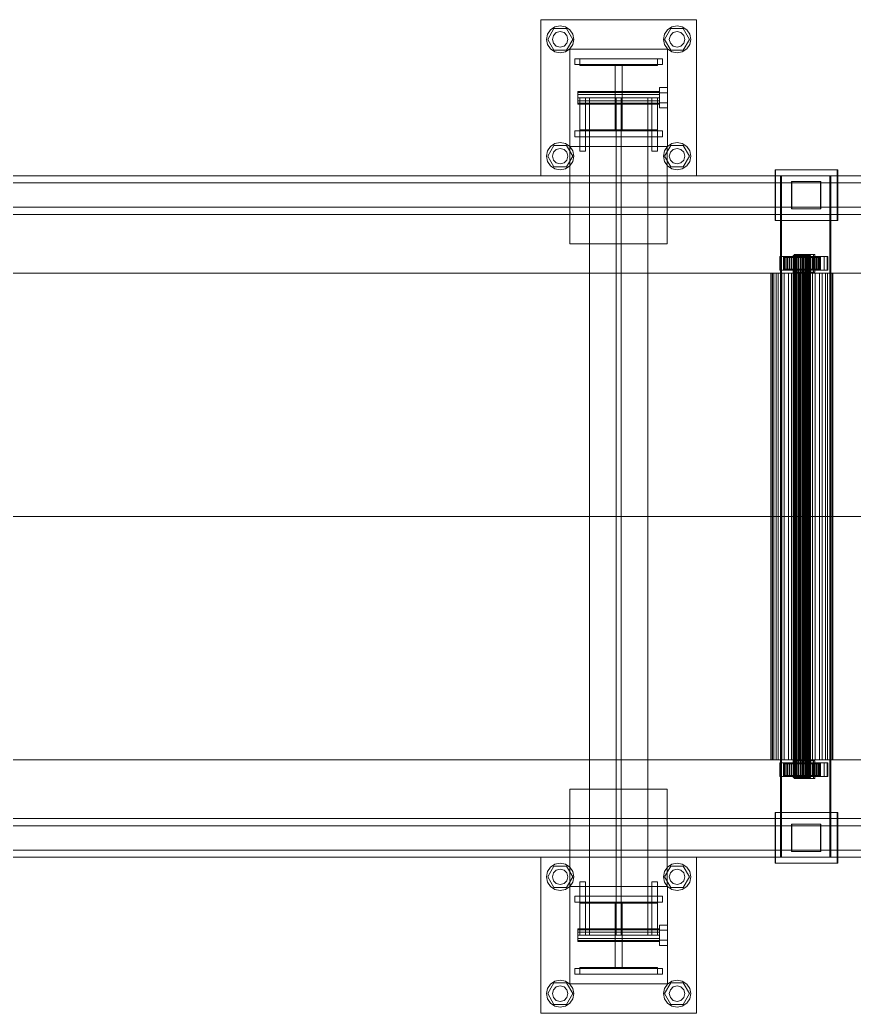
# Model space of a CAD drawing. Header units: millimetres. Extents: x -1970 to 34302, y -65268 to 6837.
# Drawn here: x 29108 to 29965, y -18510 to -17490 of the extents above; entities that cross this region are included whole.
import ezdxf

# ---------------------------------------------------------------- set-up
doc = ezdxf.new("R2010")
doc.units = ezdxf.units.MM
doc.layers.add('superior_C07', color=7, linetype='Continuous', lineweight=0)

msp = doc.modelspace()

# ---------------------------------------------------------------- linework, layer by layer
at = {"layer": 'superior_C07'}
for p, q in [((29643.079, -17650), (29643.079, -17490)), ((29643.079, -17490), (29803.079, -17490)), ((29803.079, -17490), (29803.079, -17650)), ((29650.145, -17504.642), (29653.18, -17500.101)), ((29650.279, -17510), (29656.679, -17498.915)), ((29653.18, -17500.101), (29657.722, -17497.066)), ((29656.151, -17506), (29659.079, -17503.072)), ((29656.679, -17498.915), (29669.479, -17498.915)), ((29657.722, -17497.066), (29663.079, -17496)), ((29659.079, -17503.072), (29663.079, -17502)), ((29663.079, -17496), (29668.437, -17497.066)), ((29663.079, -17502), (29667.079, -17503.072)), ((29667.079, -17503.072), (29670.007, -17506)), ((29668.437, -17497.066), (29672.979, -17500.101)), ((29669.479, -17498.915), (29675.879, -17510)), ((29672.979, -17500.101), (29676.014, -17504.642)), ((29770.145, -17504.642), (29773.18, -17500.101)), ((29770.279, -17510), (29776.679, -17498.915)), ((29773.18, -17500.101), (29777.722, -17497.066)), ((29776.151, -17506), (29779.079, -17503.072)), ((29776.679, -17498.915), (29789.479, -17498.915)), ((29777.722, -17497.066), (29783.079, -17496)), ((29779.079, -17503.072), (29783.079, -17502)), ((29783.079, -17496), (29788.437, -17497.066)), ((29783.079, -17502), (29787.079, -17503.072)), ((29787.079, -17503.072), (29790.007, -17506)), ((29788.437, -17497.066), (29792.979, -17500.101)), ((29789.479, -17498.915), (29795.879, -17510)), ((29792.979, -17500.101), (29796.014, -17504.642)), ((29649.079, -17510), (29650.145, -17504.642)), ((29650.145, -17515.358), (29649.079, -17510)), ((29656.679, -17521.085), (29650.279, -17510)), ((29655.079, -17510), (29656.151, -17506)), ((29656.151, -17514), (29655.079, -17510)), ((29675.879, -17510), (29669.479, -17521.085)), ((29670.007, -17506), (29671.079, -17510)), ((29671.079, -17510), (29670.007, -17514)), ((29676.014, -17504.642), (29677.079, -17510)), ((29677.079, -17510), (29676.014, -17515.358)), ((29769.079, -17510), (29770.145, -17504.642)), ((29770.145, -17515.358), (29769.079, -17510)), ((29776.679, -17521.085), (29770.279, -17510)), ((29775.079, -17510), (29776.151, -17506)), ((29776.151, -17514), (29775.079, -17510)), ((29795.879, -17510), (29789.479, -17521.085)), ((29790.007, -17506), (29791.079, -17510)), ((29791.079, -17510), (29790.007, -17514)), ((29796.014, -17504.642), (29797.079, -17510)), ((29797.079, -17510), (29796.014, -17515.358)), ((29653.18, -17519.899), (29650.145, -17515.358)), ((29657.722, -17522.934), (29653.18, -17519.899)), ((29659.079, -17516.928), (29656.151, -17514)), ((29669.479, -17521.085), (29656.679, -17521.085)), ((29663.079, -17524), (29657.722, -17522.934)), ((29663.079, -17518), (29659.079, -17516.928)), ((29667.079, -17516.928), (29663.079, -17518)), ((29668.437, -17522.934), (29663.079, -17524)), ((29670.007, -17514), (29667.079, -17516.928)), ((29672.979, -17519.899), (29668.437, -17522.934)), ((29676.014, -17515.358), (29672.979, -17519.899)), ((29673.079, -17620), (29673.079, -17520)), ((29673.079, -17520), (29773.079, -17520)), ((29773.18, -17519.899), (29770.145, -17515.358)), ((29773.079, -17520), (29773.079, -17620)), ((29777.722, -17522.934), (29773.18, -17519.899)), ((29779.079, -17516.928), (29776.151, -17514)), ((29789.479, -17521.085), (29776.679, -17521.085)), ((29783.079, -17524), (29777.722, -17522.934)), ((29783.079, -17518), (29779.079, -17516.928)), ((29787.079, -17516.928), (29783.079, -17518)), ((29788.437, -17522.934), (29783.079, -17524)), ((29790.007, -17514), (29787.079, -17516.928)), ((29792.979, -17519.899), (29788.437, -17522.934)), ((29796.014, -17515.358), (29792.979, -17519.899)), ((29678.079, -17530), (29768.079, -17530)), ((29678.079, -17536), (29678.079, -17530)), ((29683.079, -17537), (29683.079, -17530)), ((29683.079, -17530), (29763.079, -17530)), ((29763.079, -17530), (29763.079, -17537)), ((29768.079, -17536), (29768.079, -17530)), ((29678.079, -17536), (29768.079, -17536)), ((29763.079, -17537), (29683.079, -17537)), ((29719.579, -17603), (29719.579, -17537)), ((29719.579, -17537), (29726.579, -17537)), ((29726.579, -17537), (29726.579, -17603)), ((29681.079, -17564.457), (29681.079, -17563.6)), ((29765.079, -17563.6), (29681.079, -17563.6)), ((29765.079, -17564.8), (29765.079, -17559.6)), ((29773.079, -17559.6), (29765.079, -17559.6)), ((29765.079, -17563.6), (29765.079, -17564.457)), ((29773.079, -17559.6), (29773.079, -17564.8)), ((29681.079, -17564.457), (29681.079, -17566.8)), ((29681.079, -17564.457), (29765.079, -17564.457)), ((29681.079, -17566.8), (29681.079, -17570)), ((29681.079, -17566.8), (29765.079, -17566.8)), ((29681.079, -17570), (29681.079, -17573.2)), ((29681.079, -17570), (29765.079, -17570)), ((29681.079, -17573.2), (29681.079, -17575.543)), ((29681.079, -17573.2), (29765.079, -17573.2)), ((29683.079, -17570), (29683.079, -17625)), ((29683.079, -17570), (29689.079, -17570)), ((29689.079, -17570), (29689.079, -17625)), ((29753.079, -17570), (29693.079, -17570)), ((29693.079, -17570), (29693.079, -18430)), ((29725.579, -17570), (29720.579, -17570)), ((29720.579, -17570), (29720.579, -18430)), ((29725.579, -18430), (29725.579, -17570)), ((29753.079, -18430), (29753.079, -17570)), ((29757.079, -17570), (29757.079, -17625)), ((29757.079, -17570), (29763.079, -17570)), ((29763.079, -17570), (29763.079, -17625)), ((29765.079, -17564.457), (29765.079, -17566.8)), ((29765.079, -17564.8), (29765.079, -17575.2)), ((29765.079, -17564.8), (29773.079, -17564.8)), ((29765.079, -17566.8), (29765.079, -17570)), ((29765.079, -17570), (29765.079, -17573.2)), ((29765.079, -17573.2), (29765.079, -17575.543)), ((29773.079, -17564.8), (29773.079, -17575.2)), ((29681.079, -17575.543), (29681.079, -17576.4)), ((29681.079, -17575.543), (29765.079, -17575.543)), ((29681.079, -17576.4), (29765.079, -17576.4)), ((29765.079, -17575.2), (29765.079, -17580.4)), ((29765.079, -17575.2), (29773.079, -17575.2)), ((29765.079, -17575.543), (29765.079, -17576.4)), ((29765.079, -17580.4), (29773.079, -17580.4)), ((29773.079, -17575.2), (29773.079, -17580.4)), ((29678.079, -17604), (29768.079, -17604)), ((29678.079, -17610), (29678.079, -17604)), ((29683.079, -17610), (29683.079, -17603)), ((29683.079, -17603), (29763.079, -17603)), ((29726.579, -17603), (29719.579, -17603)), ((29763.079, -17603), (29763.079, -17610)), ((29768.079, -17610), (29768.079, -17604)), ((29678.079, -17610), (29768.079, -17610)), ((29763.079, -17610), (29683.079, -17610)), ((29649.079, -17630), (29650.145, -17624.642)), ((29650.145, -17624.642), (29653.18, -17620.101)), ((29650.279, -17630), (29656.679, -17618.915)), ((29653.18, -17620.101), (29657.722, -17617.066)), ((29656.151, -17626), (29659.079, -17623.072)), ((29656.679, -17618.915), (29669.479, -17618.915)), ((29657.722, -17617.066), (29663.079, -17616)), ((29659.079, -17623.072), (29663.079, -17622)), ((29663.079, -17616), (29668.437, -17617.066)), ((29663.079, -17622), (29667.079, -17623.072)), ((29667.079, -17623.072), (29670.007, -17626)), ((29668.437, -17617.066), (29672.979, -17620.101)), ((29669.479, -17618.915), (29675.879, -17630)), ((29672.979, -17620.101), (29676.014, -17624.642)), ((29672.999, -17720), (29672.999, -17620)), ((29672.999, -17620), (29772.999, -17620)), ((29773.079, -17620), (29673.079, -17620)), ((29676.014, -17624.642), (29677.079, -17630)), ((29683.079, -17625), (29689.079, -17625)), ((29757.079, -17625), (29763.079, -17625)), ((29769.079, -17630), (29770.145, -17624.642)), ((29770.145, -17624.642), (29773.18, -17620.101)), ((29770.279, -17630), (29776.679, -17618.915)), ((29772.999, -17620), (29772.999, -17720)), ((29773.18, -17620.101), (29777.722, -17617.066)), ((29776.151, -17626), (29779.079, -17623.072)), ((29776.679, -17618.915), (29789.479, -17618.915)), ((29777.722, -17617.066), (29783.079, -17616)), ((29779.079, -17623.072), (29783.079, -17622)), ((29783.079, -17616), (29788.437, -17617.066)), ((29783.079, -17622), (29787.079, -17623.072)), ((29787.079, -17623.072), (29790.007, -17626)), ((29788.437, -17617.066), (29792.979, -17620.101)), ((29789.479, -17618.915), (29795.879, -17630)), ((29792.979, -17620.101), (29796.014, -17624.642)), ((29796.014, -17624.642), (29797.079, -17630)), ((29650.145, -17635.358), (29649.079, -17630)), ((29653.18, -17639.899), (29650.145, -17635.358)), ((29656.679, -17641.085), (29650.279, -17630)), ((29655.079, -17630), (29656.151, -17626)), ((29656.151, -17634), (29655.079, -17630)), ((29659.079, -17636.928), (29656.151, -17634)), ((29670.007, -17634), (29667.079, -17636.928)), ((29675.879, -17630), (29669.479, -17641.085)), ((29670.007, -17626), (29671.079, -17630)), ((29671.079, -17630), (29670.007, -17634)), ((29676.014, -17635.358), (29672.979, -17639.899)), ((29677.079, -17630), (29676.014, -17635.358)), ((29770.145, -17635.358), (29769.079, -17630)), ((29773.18, -17639.899), (29770.145, -17635.358)), ((29776.679, -17641.085), (29770.279, -17630)), ((29775.079, -17630), (29776.151, -17626)), ((29776.151, -17634), (29775.079, -17630)), ((29779.079, -17636.928), (29776.151, -17634)), ((29790.007, -17634), (29787.079, -17636.928)), ((29795.879, -17630), (29789.479, -17641.085)), ((29790.007, -17626), (29791.079, -17630)), ((29791.079, -17630), (29790.007, -17634)), ((29796.014, -17635.358), (29792.979, -17639.899)), ((29797.079, -17630), (29796.014, -17635.358)), ((29657.722, -17642.934), (29653.18, -17639.899)), ((29669.479, -17641.085), (29656.679, -17641.085)), ((29663.079, -17644), (29657.722, -17642.934)), ((29663.079, -17638), (29659.079, -17636.928)), ((29667.079, -17636.928), (29663.079, -17638)), ((29668.437, -17642.934), (29663.079, -17644)), ((29672.979, -17639.899), (29668.437, -17642.934)), ((29777.722, -17642.934), (29773.18, -17639.899)), ((29789.479, -17641.085), (29776.679, -17641.085)), ((29783.079, -17644), (29777.722, -17642.934)), ((29783.079, -17638), (29779.079, -17636.928)), ((29787.079, -17636.928), (29783.079, -17638)), ((29788.437, -17642.934), (29783.079, -17644)), ((29792.979, -17639.899), (29788.437, -17642.934)), ((29947.398, -17644), (29883.606, -17644)), ((29883.606, -17644), (29883.606, -17696)), ((29884.249, -17644), (29883.606, -17644)), ((29884.249, -17696), (29884.249, -17644)), ((29884.249, -17644), (29948.042, -17644)), ((29947.398, -17696), (29947.398, -17644)), ((29947.398, -17644), (29948.042, -17644)), ((29948.042, -17644), (29948.042, -17696)), ((30005.612, -17650), (28809.503, -17650)), ((28812.721, -17650), (30008.831, -17650)), ((30018.084, -17650), (28821.974, -17650)), ((28825.997, -17650), (30022.107, -17650)), ((29803.079, -17650), (29643.079, -17650)), ((29939.854, -17650), (29889.219, -17650)), ((29889.219, -17650), (29889.219, -18350)), ((29890.184, -17650), (29889.219, -17650)), ((29890.184, -18350), (29890.184, -17650)), ((29890.184, -17650), (29940.819, -17650)), ((29930.292, -17656), (29900.39, -17656)), ((29900.39, -17656), (29900.39, -17684)), ((29900.711, -17656), (29900.39, -17656)), ((29900.711, -17684), (29900.711, -17656)), ((29900.711, -17656), (29930.614, -17656)), ((29930.292, -17684), (29930.292, -17656)), ((29930.292, -17656), (29930.614, -17656)), ((29930.614, -17656), (29930.614, -17684)), ((29939.854, -18350), (29939.854, -17650)), ((29939.854, -17650), (29940.819, -17650)), ((29940.819, -17650), (29940.819, -18350)), ((28810.332, -17657.5), (30019.315, -17657.5)), ((30020.875, -17657.5), (28811.892, -17657.5)), ((28810.332, -17682.5), (30019.315, -17682.5)), ((28811.892, -17682.5), (30020.875, -17682.5)), ((29900.39, -17684), (29930.292, -17684)), ((29900.39, -17684), (29900.711, -17684)), ((29930.614, -17684), (29900.711, -17684)), ((29930.614, -17684), (29930.292, -17684)), ((28809.503, -17690), (30005.612, -17690)), ((28812.721, -17690), (30008.831, -17690)), ((28821.974, -17690), (30018.084, -17690)), ((28825.997, -17690), (30022.107, -17690)), ((29883.606, -17696), (29947.398, -17696)), ((29883.606, -17696), (29884.249, -17696)), ((29948.042, -17696), (29884.249, -17696)), ((29948.042, -17696), (29947.398, -17696)), ((29772.999, -17720), (29672.999, -17720)), ((29898.423, -17733), (29888.455, -17733)), ((29888.455, -17733), (29888.455, -17747)), ((29892.317, -17733), (29888.455, -17733)), ((29937.01, -17733), (29889.166, -17733)), ((29889.166, -17733), (29889.166, -17747)), ((29889.97, -17733), (29889.166, -17733)), ((29889.97, -17747), (29889.97, -17733)), ((29889.97, -17733), (29937.815, -17733)), ((29892.549, -17734), (29892.299, -17734)), ((29892.299, -17734), (29902.267, -17734)), ((29892.299, -17746), (29892.299, -17734)), ((29892.299, -17734), (29893.34, -17734)), ((29892.317, -17747), (29892.317, -17733)), ((29892.317, -17733), (29902.285, -17733)), ((29894.072, -17734), (29892.549, -17734)), ((29892.549, -17734), (29902.385, -17734)), ((29892.549, -17746), (29892.549, -17734)), ((29893.34, -17734), (29902.76, -17734)), ((29893.34, -17746), (29893.34, -17734)), ((29893.34, -17734), (29895.601, -17734)), ((29896.765, -17734), (29894.072, -17734)), ((29894.072, -17734), (29903.106, -17734)), ((29894.072, -17746), (29894.072, -17734)), ((29895.601, -17734), (29903.831, -17734)), ((29895.601, -17746), (29895.601, -17734)), ((29895.601, -17734), (29898.927, -17734)), ((29900.444, -17734), (29896.765, -17734)), ((29896.765, -17734), (29904.382, -17734)), ((29896.765, -17746), (29896.765, -17734)), ((29898.423, -17747), (29898.423, -17733)), ((29898.423, -17733), (29902.285, -17733)), ((29898.927, -17734), (29905.406, -17734)), ((29898.927, -17746), (29898.927, -17734)), ((29898.927, -17734), (29903.092, -17734)), ((29904.859, -17734), (29900.444, -17734)), ((29900.444, -17734), (29906.125, -17734)), ((29900.444, -17746), (29900.444, -17734)), ((29902.385, -17732), (29902.267, -17732)), ((29902.267, -17732), (29902.76, -17732)), ((29902.267, -18268), (29902.267, -17732)), ((29902.267, -17734), (29902.385, -17734)), ((29902.267, -17734), (29902.267, -17746)), ((29902.76, -17734), (29902.267, -17734)), ((29902.285, -17733), (29902.285, -17747)), ((29903.106, -17732), (29902.385, -17732)), ((29902.385, -18268), (29902.385, -17732)), ((29902.385, -17734), (29903.106, -17734)), ((29902.385, -17734), (29902.385, -17746)), ((29902.76, -17732), (29903.831, -17732)), ((29902.76, -18268), (29902.76, -17732)), ((29902.76, -17734), (29902.76, -17746)), ((29903.831, -17734), (29902.76, -17734)), ((29903.092, -17734), (29907.379, -17734)), ((29903.092, -17746), (29903.092, -17734)), ((29903.092, -17734), (29907.812, -17734)), ((29904.382, -17732), (29903.106, -17732)), ((29903.106, -18268), (29903.106, -17732)), ((29903.106, -17734), (29904.382, -17734)), ((29903.106, -17734), (29903.106, -17746)), ((29923.056, -17731), (29903.12, -17731)), ((29903.12, -17731), (29903.12, -17749)), ((29904.649, -17731), (29903.12, -17731)), ((29903.831, -17732), (29905.406, -17732)), ((29903.831, -18268), (29903.831, -17732)), ((29903.831, -17734), (29903.831, -17746)), ((29905.406, -17734), (29903.831, -17734)), ((29906.125, -17732), (29904.382, -17732)), ((29904.382, -18268), (29904.382, -17732)), ((29904.382, -17734), (29906.125, -17734)), ((29904.382, -17734), (29904.382, -17746)), ((29904.649, -17749), (29904.649, -17731)), ((29904.649, -17731), (29924.584, -17731)), ((29909.709, -17734), (29904.859, -17734)), ((29904.859, -17734), (29908.216, -17734)), ((29904.859, -17746), (29904.859, -17734)), ((29905.406, -17732), (29907.379, -17732)), ((29905.406, -18268), (29905.406, -17732)), ((29905.406, -17734), (29905.406, -17746)), ((29907.379, -17734), (29905.406, -17734)), ((29908.216, -17732), (29906.125, -17732)), ((29906.125, -18268), (29906.125, -17732)), ((29906.125, -17734), (29908.216, -17734)), ((29906.125, -17734), (29906.125, -17746)), ((29907.379, -17732), (29909.615, -17732)), ((29907.379, -18268), (29907.379, -17732)), ((29907.379, -17734), (29907.379, -17746)), ((29909.615, -17734), (29907.379, -17734)), ((29907.812, -17734), (29909.615, -17734)), ((29907.812, -17746), (29907.812, -17734)), ((29907.812, -17734), (29912.766, -17734)), ((29910.513, -17732), (29908.216, -17732)), ((29908.216, -18268), (29908.216, -17732)), ((29908.216, -17734), (29910.513, -17734)), ((29908.216, -17734), (29908.216, -17746)), ((29909.615, -17732), (29911.962, -17732)), ((29909.615, -18268), (29909.615, -17732)), ((29909.615, -17734), (29909.615, -17746)), ((29911.962, -17734), (29909.615, -17734)), ((29914.662, -17734), (29909.709, -17734)), ((29909.709, -17734), (29910.513, -17734)), ((29909.709, -17746), (29909.709, -17734)), ((29912.86, -17732), (29910.513, -17732)), ((29910.513, -18268), (29910.513, -17732)), ((29910.513, -17734), (29912.86, -17734)), ((29910.513, -17734), (29910.513, -17746)), ((29911.962, -17732), (29914.259, -17732)), ((29911.962, -18268), (29911.962, -17732)), ((29912.766, -17734), (29911.962, -17734)), ((29911.962, -17734), (29911.962, -17746)), ((29914.259, -17734), (29911.962, -17734)), ((29912.766, -17746), (29912.766, -17734)), ((29912.766, -17734), (29917.616, -17734)), ((29915.096, -17732), (29912.86, -17732)), ((29912.86, -18268), (29912.86, -17732)), ((29914.662, -17734), (29912.86, -17734)), ((29912.86, -17734), (29915.096, -17734)), ((29912.86, -17734), (29912.86, -17746)), ((29914.259, -17732), (29916.35, -17732)), ((29914.259, -18268), (29914.259, -17732)), ((29917.616, -17734), (29914.259, -17734)), ((29914.259, -17734), (29914.259, -17746)), ((29916.35, -17734), (29914.259, -17734)), ((29919.383, -17734), (29914.662, -17734)), ((29914.662, -17746), (29914.662, -17734)), ((29917.069, -17732), (29915.096, -17732)), ((29915.096, -18268), (29915.096, -17732)), ((29919.383, -17734), (29915.096, -17734)), ((29915.096, -17734), (29917.069, -17734)), ((29915.096, -17734), (29915.096, -17746)), ((29916.35, -17732), (29918.093, -17732)), ((29916.35, -18268), (29916.35, -17732)), ((29922.031, -17734), (29916.35, -17734)), ((29916.35, -17734), (29916.35, -17746)), ((29918.093, -17734), (29916.35, -17734)), ((29918.644, -17732), (29917.069, -17732)), ((29917.069, -18268), (29917.069, -17732)), ((29923.548, -17734), (29917.069, -17734)), ((29917.069, -17734), (29918.644, -17734)), ((29917.069, -17734), (29917.069, -17746)), ((29917.616, -17746), (29917.616, -17734)), ((29917.616, -17734), (29922.031, -17734)), ((29918.093, -17732), (29919.368, -17732)), ((29918.093, -18268), (29918.093, -17732)), ((29925.71, -17734), (29918.093, -17734)), ((29918.093, -17734), (29918.093, -17746)), ((29919.368, -17734), (29918.093, -17734)), ((29919.715, -17732), (29918.644, -17732)), ((29918.644, -18268), (29918.644, -17732)), ((29926.874, -17734), (29918.644, -17734)), ((29918.644, -17734), (29919.715, -17734)), ((29918.644, -17734), (29918.644, -17746)), ((29919.368, -17732), (29920.09, -17732)), ((29919.368, -18268), (29919.368, -17732)), ((29928.403, -17734), (29919.368, -17734)), ((29919.368, -17734), (29919.368, -17746)), ((29920.09, -17734), (29919.368, -17734)), ((29923.548, -17734), (29919.383, -17734)), ((29919.383, -17746), (29919.383, -17734)), ((29920.208, -17732), (29919.715, -17732)), ((29919.715, -18268), (29919.715, -17732)), ((29929.135, -17734), (29919.715, -17734)), ((29919.715, -17734), (29920.208, -17734)), ((29919.715, -17734), (29919.715, -17746)), ((29920.09, -17732), (29920.208, -17732)), ((29920.09, -18268), (29920.09, -17732)), ((29929.926, -17734), (29920.09, -17734)), ((29920.09, -17734), (29920.09, -17746)), ((29920.208, -17734), (29920.09, -17734)), ((29920.208, -17732), (29920.208, -18268)), ((29920.208, -17734), (29930.176, -17734)), ((29920.208, -17746), (29920.208, -17734)), ((29930.319, -17733), (29920.351, -17733)), ((29920.351, -17733), (29920.351, -17747)), ((29924.213, -17733), (29920.351, -17733)), ((29922.031, -17746), (29922.031, -17734)), ((29922.031, -17734), (29925.71, -17734)), ((29923.056, -17749), (29923.056, -17731)), ((29923.056, -17731), (29924.584, -17731)), ((29926.874, -17734), (29923.548, -17734)), ((29923.548, -17746), (29923.548, -17734)), ((29924.213, -17747), (29924.213, -17733)), ((29924.213, -17733), (29934.181, -17733)), ((29924.584, -17731), (29924.584, -17749)), ((29925.71, -17746), (29925.71, -17734)), ((29925.71, -17734), (29928.403, -17734)), ((29929.135, -17734), (29926.874, -17734)), ((29926.874, -17746), (29926.874, -17734)), ((29928.403, -17746), (29928.403, -17734)), ((29928.403, -17734), (29929.926, -17734)), ((29930.176, -17734), (29929.135, -17734)), ((29929.135, -17746), (29929.135, -17734)), ((29929.926, -17746), (29929.926, -17734)), ((29929.926, -17734), (29930.176, -17734)), ((29930.176, -17734), (29930.176, -17746)), ((29930.319, -17747), (29930.319, -17733)), ((29930.319, -17733), (29934.181, -17733)), ((29934.181, -17733), (29934.181, -17747)), ((29937.01, -17747), (29937.01, -17733)), ((29937.01, -17733), (29937.815, -17733)), ((29937.815, -17733), (29937.815, -17747)), ((29888.455, -17747), (29898.423, -17747)), ((29888.455, -17747), (29892.317, -17747)), ((29889.166, -17747), (29937.01, -17747)), ((29889.166, -17747), (29889.97, -17747)), ((29937.815, -17747), (29889.97, -17747)), ((29902.267, -17746), (29892.299, -17746)), ((29892.299, -17746), (29892.549, -17746)), ((29893.34, -17746), (29892.299, -17746)), ((29902.285, -17747), (29892.317, -17747)), ((29902.385, -17746), (29892.549, -17746)), ((29892.549, -17746), (29894.072, -17746)), ((29902.76, -17746), (29893.34, -17746)), ((29895.601, -17746), (29893.34, -17746)), ((29903.106, -17746), (29894.072, -17746)), ((29894.072, -17746), (29896.765, -17746)), ((29903.831, -17746), (29895.601, -17746)), ((29898.927, -17746), (29895.601, -17746)), ((29904.382, -17746), (29896.765, -17746)), ((29896.765, -17746), (29900.444, -17746)), ((29902.285, -17747), (29898.423, -17747)), ((29905.406, -17746), (29898.927, -17746)), ((29903.092, -17746), (29898.927, -17746)), ((29906.125, -17746), (29900.444, -17746)), ((29900.444, -17746), (29904.859, -17746)), ((29902.385, -17746), (29902.267, -17746)), ((29902.267, -17746), (29902.76, -17746)), ((29903.106, -17746), (29902.385, -17746)), ((29902.76, -17746), (29903.831, -17746)), ((29907.379, -17746), (29903.092, -17746)), ((29907.812, -17746), (29903.092, -17746)), ((29904.382, -17746), (29903.106, -17746)), ((29903.831, -17746), (29905.406, -17746)), ((29906.125, -17746), (29904.382, -17746)), ((29908.216, -17746), (29904.859, -17746)), ((29904.859, -17746), (29909.709, -17746)), ((29905.406, -17746), (29907.379, -17746)), ((29908.216, -17746), (29906.125, -17746)), ((29907.379, -17746), (29909.615, -17746)), ((29909.615, -17746), (29907.812, -17746)), ((29912.766, -17746), (29907.812, -17746)), ((29910.513, -17746), (29908.216, -17746)), ((29909.615, -17746), (29911.962, -17746)), ((29910.513, -17746), (29909.709, -17746)), ((29909.709, -17746), (29914.662, -17746)), ((29912.86, -17746), (29910.513, -17746)), ((29911.962, -17746), (29912.766, -17746)), ((29911.962, -17746), (29914.259, -17746)), ((29917.616, -17746), (29912.766, -17746)), ((29915.096, -17746), (29912.86, -17746)), ((29912.86, -17746), (29914.662, -17746)), ((29914.259, -17746), (29917.616, -17746)), ((29914.259, -17746), (29916.35, -17746)), ((29914.662, -17746), (29919.383, -17746)), ((29917.069, -17746), (29915.096, -17746)), ((29915.096, -17746), (29919.383, -17746)), ((29916.35, -17746), (29922.031, -17746)), ((29916.35, -17746), (29918.093, -17746)), ((29918.644, -17746), (29917.069, -17746)), ((29917.069, -17746), (29923.548, -17746)), ((29922.031, -17746), (29917.616, -17746)), ((29918.093, -17746), (29925.71, -17746)), ((29918.093, -17746), (29919.368, -17746)), ((29919.715, -17746), (29918.644, -17746)), ((29918.644, -17746), (29926.874, -17746)), ((29919.368, -17746), (29928.403, -17746)), ((29919.368, -17746), (29920.09, -17746)), ((29919.383, -17746), (29923.548, -17746)), ((29920.208, -17746), (29919.715, -17746)), ((29919.715, -17746), (29929.135, -17746)), ((29920.09, -17746), (29929.926, -17746)), ((29920.09, -17746), (29920.208, -17746)), ((29930.176, -17746), (29920.208, -17746)), ((29920.351, -17747), (29930.319, -17747)), ((29920.351, -17747), (29924.213, -17747)), ((29925.71, -17746), (29922.031, -17746)), ((29923.548, -17746), (29926.874, -17746)), ((29934.181, -17747), (29924.213, -17747)), ((29928.403, -17746), (29925.71, -17746)), ((29926.874, -17746), (29929.135, -17746)), ((29929.926, -17746), (29928.403, -17746)), ((29929.135, -17746), (29930.176, -17746)), ((29930.176, -17746), (29929.926, -17746)), ((29934.181, -17747), (29930.319, -17747)), ((29937.815, -17747), (29937.01, -17747)), ((27618.221, -17750), (31954.118, -17750)), ((31954.52, -17750), (27618.623, -17750)), ((28931.357, -17750), (29908.18, -17750)), ((29908.663, -17750), (28931.84, -17750)), ((29879.762, -17750), (29879.341, -17750)), ((29879.341, -17750), (29881.094, -17750)), ((29879.341, -18250), (29879.341, -17750)), ((29882.327, -17750), (29879.762, -17750)), ((29879.762, -18250), (29879.762, -17750)), ((29881.094, -17750), (29884.902, -17750)), ((29881.094, -18250), (29881.094, -17750)), ((29886.863, -17750), (29882.327, -17750)), ((29882.327, -18250), (29882.327, -17750)), ((29884.902, -17750), (29890.504, -17750)), ((29884.902, -18250), (29884.902, -17750)), ((29893.06, -17750), (29886.863, -17750)), ((29886.863, -18250), (29886.863, -17750)), ((29890.504, -17750), (29897.519, -17750)), ((29890.504, -18250), (29890.504, -17750)), ((29900.495, -17750), (29893.06, -17750)), ((29893.06, -18250), (29893.06, -17750)), ((29897.519, -17750), (29905.469, -17750)), ((29897.519, -18250), (29897.519, -17750)), ((29908.663, -17750), (29900.495, -17750)), ((29900.495, -18250), (29900.495, -17750)), ((29903.12, -17749), (29923.056, -17749)), ((29904.649, -17749), (29903.12, -17749)), ((29924.584, -17749), (29904.649, -17749)), ((29905.469, -17750), (29913.812, -17750)), ((29905.469, -18250), (29905.469, -17750)), ((29908.18, -17750), (29908.18, -18000)), ((29908.18, -17750), (29908.663, -17750)), ((29908.18, -17750), (30885.003, -17750)), ((29908.663, -18000), (29908.663, -17750)), ((30885.485, -17750), (29908.663, -17750)), ((29917.006, -17750), (29908.663, -17750)), ((29908.663, -18250), (29908.663, -17750)), ((29913.812, -17750), (29921.98, -17750)), ((29913.812, -18250), (29913.812, -17750)), ((29924.956, -17750), (29917.006, -17750)), ((29917.006, -18250), (29917.006, -17750)), ((29921.98, -17750), (29929.415, -17750)), ((29921.98, -18250), (29921.98, -17750)), ((29924.584, -17749), (29923.056, -17749)), ((29931.971, -17750), (29924.956, -17750)), ((29924.956, -18250), (29924.956, -17750)), ((29929.415, -17750), (29935.612, -17750)), ((29929.415, -18250), (29929.415, -17750)), ((29937.573, -17750), (29931.971, -17750)), ((29931.971, -18250), (29931.971, -17750)), ((29935.612, -17750), (29940.148, -17750)), ((29935.612, -18250), (29935.612, -17750)), ((29941.38, -17750), (29937.573, -17750)), ((29937.573, -18250), (29937.573, -17750)), ((29940.148, -17750), (29942.713, -17750)), ((29940.148, -18250), (29940.148, -17750)), ((29943.134, -17750), (29941.38, -17750)), ((29941.38, -18250), (29941.38, -17750)), ((29942.713, -17750), (29943.134, -17750)), ((29942.713, -18250), (29942.713, -17750)), ((29943.134, -17750), (29943.134, -18250)), ((28931.357, -18000), (29908.18, -18000)), ((29908.663, -18000), (28931.84, -18000)), ((29908.18, -18000), (29908.18, -18250)), ((29908.18, -18000), (30885.003, -18000)), ((29908.663, -18250), (29908.663, -18000)), ((30885.485, -18000), (29908.663, -18000)), ((31954.118, -18250), (27618.221, -18250)), ((27618.623, -18250), (31954.52, -18250)), ((28931.357, -18250), (29908.18, -18250)), ((28931.84, -18250), (29908.663, -18250)), ((29881.094, -18250), (29879.341, -18250)), ((29879.341, -18250), (29879.762, -18250)), ((29879.762, -18250), (29882.327, -18250)), ((29884.902, -18250), (29881.094, -18250)), ((29882.327, -18250), (29886.863, -18250)), ((29890.504, -18250), (29884.902, -18250)), ((29886.863, -18250), (29893.06, -18250)), ((29898.423, -18253), (29888.455, -18253)), ((29888.455, -18253), (29888.455, -18267)), ((29892.317, -18253), (29888.455, -18253)), ((29937.01, -18253), (29889.166, -18253)), ((29889.166, -18253), (29889.166, -18267)), ((29889.97, -18253), (29889.166, -18253)), ((29889.97, -18267), (29889.97, -18253)), ((29889.97, -18253), (29937.815, -18253)), ((29897.519, -18250), (29890.504, -18250)), ((29892.549, -18254), (29892.299, -18254)), ((29892.299, -18254), (29902.267, -18254)), ((29892.299, -18266), (29892.299, -18254)), ((29892.299, -18254), (29893.34, -18254)), ((29892.317, -18267), (29892.317, -18253)), ((29892.317, -18253), (29902.285, -18253)), ((29894.072, -18254), (29892.549, -18254)), ((29892.549, -18254), (29902.385, -18254)), ((29892.549, -18266), (29892.549, -18254)), ((29893.06, -18250), (29900.495, -18250)), ((29893.34, -18254), (29902.76, -18254)), ((29893.34, -18266), (29893.34, -18254)), ((29893.34, -18254), (29895.601, -18254)), ((29896.765, -18254), (29894.072, -18254)), ((29894.072, -18254), (29903.106, -18254)), ((29894.072, -18266), (29894.072, -18254)), ((29895.601, -18254), (29903.831, -18254)), ((29895.601, -18266), (29895.601, -18254)), ((29895.601, -18254), (29898.927, -18254)), ((29900.444, -18254), (29896.765, -18254)), ((29896.765, -18254), (29904.382, -18254)), ((29896.765, -18266), (29896.765, -18254)), ((29905.469, -18250), (29897.519, -18250)), ((29898.423, -18267), (29898.423, -18253)), ((29898.423, -18253), (29902.285, -18253)), ((29898.927, -18254), (29905.406, -18254)), ((29898.927, -18266), (29898.927, -18254)), ((29898.927, -18254), (29903.092, -18254)), ((29904.859, -18254), (29900.444, -18254)), ((29900.444, -18254), (29906.125, -18254)), ((29900.444, -18266), (29900.444, -18254)), ((29900.495, -18250), (29908.663, -18250)), ((29902.267, -18254), (29902.385, -18254)), ((29902.267, -18254), (29902.267, -18266)), ((29902.76, -18254), (29902.267, -18254)), ((29902.285, -18253), (29902.285, -18267)), ((29902.385, -18254), (29903.106, -18254)), ((29902.385, -18254), (29902.385, -18266)), ((29902.76, -18254), (29902.76, -18266)), ((29903.831, -18254), (29902.76, -18254)), ((29903.092, -18254), (29907.379, -18254)), ((29903.092, -18266), (29903.092, -18254)), ((29903.092, -18254), (29907.812, -18254)), ((29903.106, -18254), (29904.382, -18254)), ((29903.106, -18254), (29903.106, -18266)), ((29923.056, -18251), (29903.12, -18251)), ((29903.12, -18251), (29903.12, -18269)), ((29904.649, -18251), (29903.12, -18251)), ((29903.831, -18254), (29903.831, -18266)), ((29905.406, -18254), (29903.831, -18254)), ((29904.382, -18254), (29906.125, -18254)), ((29904.382, -18254), (29904.382, -18266)), ((29904.649, -18269), (29904.649, -18251)), ((29904.649, -18251), (29924.584, -18251)), ((29909.709, -18254), (29904.859, -18254)), ((29904.859, -18254), (29908.216, -18254)), ((29904.859, -18266), (29904.859, -18254)), ((29905.406, -18254), (29905.406, -18266)), ((29907.379, -18254), (29905.406, -18254)), ((29913.812, -18250), (29905.469, -18250)), ((29906.125, -18254), (29908.216, -18254)), ((29906.125, -18254), (29906.125, -18266)), ((29907.379, -18254), (29907.379, -18266)), ((29909.615, -18254), (29907.379, -18254)), ((29907.812, -18254), (29909.615, -18254)), ((29907.812, -18266), (29907.812, -18254)), ((29907.812, -18254), (29912.766, -18254)), ((29908.18, -18250), (29908.663, -18250)), ((29908.18, -18250), (30885.003, -18250)), ((29908.216, -18254), (29910.513, -18254)), ((29908.216, -18254), (29908.216, -18266)), ((29908.663, -18250), (30885.485, -18250)), ((29908.663, -18250), (29917.006, -18250)), ((29909.615, -18254), (29909.615, -18266)), ((29911.962, -18254), (29909.615, -18254)), ((29914.662, -18254), (29909.709, -18254)), ((29909.709, -18254), (29910.513, -18254)), ((29909.709, -18266), (29909.709, -18254)), ((29910.513, -18254), (29912.86, -18254)), ((29910.513, -18254), (29910.513, -18266)), ((29912.766, -18254), (29911.962, -18254)), ((29911.962, -18254), (29911.962, -18266)), ((29914.259, -18254), (29911.962, -18254)), ((29912.766, -18266), (29912.766, -18254)), ((29912.766, -18254), (29917.616, -18254)), ((29914.662, -18254), (29912.86, -18254)), ((29912.86, -18254), (29915.096, -18254)), ((29912.86, -18254), (29912.86, -18266)), ((29921.98, -18250), (29913.812, -18250)), ((29917.616, -18254), (29914.259, -18254)), ((29914.259, -18254), (29914.259, -18266)), ((29916.35, -18254), (29914.259, -18254)), ((29919.383, -18254), (29914.662, -18254)), ((29914.662, -18266), (29914.662, -18254)), ((29919.383, -18254), (29915.096, -18254)), ((29915.096, -18254), (29917.069, -18254)), ((29915.096, -18254), (29915.096, -18266)), ((29922.031, -18254), (29916.35, -18254)), ((29916.35, -18254), (29916.35, -18266)), ((29918.093, -18254), (29916.35, -18254)), ((29917.006, -18250), (29924.956, -18250)), ((29923.548, -18254), (29917.069, -18254)), ((29917.069, -18254), (29918.644, -18254)), ((29917.069, -18254), (29917.069, -18266)), ((29917.616, -18266), (29917.616, -18254)), ((29917.616, -18254), (29922.031, -18254)), ((29925.71, -18254), (29918.093, -18254)), ((29918.093, -18254), (29918.093, -18266)), ((29919.368, -18254), (29918.093, -18254)), ((29926.874, -18254), (29918.644, -18254)), ((29918.644, -18254), (29919.715, -18254)), ((29918.644, -18254), (29918.644, -18266)), ((29928.403, -18254), (29919.368, -18254)), ((29919.368, -18254), (29919.368, -18266)), ((29920.09, -18254), (29919.368, -18254)), ((29923.548, -18254), (29919.383, -18254)), ((29919.383, -18266), (29919.383, -18254)), ((29929.135, -18254), (29919.715, -18254)), ((29919.715, -18254), (29920.208, -18254)), ((29919.715, -18254), (29919.715, -18266)), ((29929.926, -18254), (29920.09, -18254)), ((29920.09, -18254), (29920.09, -18266)), ((29920.208, -18254), (29920.09, -18254)), ((29920.208, -18254), (29930.176, -18254)), ((29920.208, -18266), (29920.208, -18254)), ((29930.319, -18253), (29920.351, -18253)), ((29920.351, -18253), (29920.351, -18267)), ((29924.213, -18253), (29920.351, -18253)), ((29929.415, -18250), (29921.98, -18250)), ((29922.031, -18266), (29922.031, -18254)), ((29922.031, -18254), (29925.71, -18254)), ((29923.056, -18269), (29923.056, -18251)), ((29923.056, -18251), (29924.584, -18251)), ((29926.874, -18254), (29923.548, -18254)), ((29923.548, -18266), (29923.548, -18254)), ((29924.213, -18267), (29924.213, -18253)), ((29924.213, -18253), (29934.181, -18253)), ((29924.584, -18251), (29924.584, -18269)), ((29924.956, -18250), (29931.971, -18250)), ((29925.71, -18266), (29925.71, -18254)), ((29925.71, -18254), (29928.403, -18254)), ((29929.135, -18254), (29926.874, -18254)), ((29926.874, -18266), (29926.874, -18254)), ((29928.403, -18266), (29928.403, -18254)), ((29928.403, -18254), (29929.926, -18254)), ((29930.176, -18254), (29929.135, -18254)), ((29929.135, -18266), (29929.135, -18254)), ((29935.612, -18250), (29929.415, -18250)), ((29929.926, -18266), (29929.926, -18254)), ((29929.926, -18254), (29930.176, -18254)), ((29930.176, -18254), (29930.176, -18266)), ((29930.319, -18267), (29930.319, -18253)), ((29930.319, -18253), (29934.181, -18253)), ((29931.971, -18250), (29937.573, -18250)), ((29934.181, -18253), (29934.181, -18267)), ((29940.148, -18250), (29935.612, -18250)), ((29937.01, -18267), (29937.01, -18253)), ((29937.01, -18253), (29937.815, -18253)), ((29937.573, -18250), (29941.38, -18250)), ((29937.815, -18253), (29937.815, -18267)), ((29942.713, -18250), (29940.148, -18250)), ((29941.38, -18250), (29943.134, -18250)), ((29943.134, -18250), (29942.713, -18250)), ((29888.455, -18267), (29898.423, -18267)), ((29888.455, -18267), (29892.317, -18267)), ((29889.166, -18267), (29937.01, -18267)), ((29889.166, -18267), (29889.97, -18267)), ((29937.815, -18267), (29889.97, -18267)), ((29902.267, -18266), (29892.299, -18266)), ((29892.299, -18266), (29892.549, -18266)), ((29893.34, -18266), (29892.299, -18266)), ((29902.285, -18267), (29892.317, -18267)), ((29902.385, -18266), (29892.549, -18266)), ((29892.549, -18266), (29894.072, -18266)), ((29902.76, -18266), (29893.34, -18266)), ((29895.601, -18266), (29893.34, -18266)), ((29903.106, -18266), (29894.072, -18266)), ((29894.072, -18266), (29896.765, -18266)), ((29903.831, -18266), (29895.601, -18266)), ((29898.927, -18266), (29895.601, -18266)), ((29904.382, -18266), (29896.765, -18266)), ((29896.765, -18266), (29900.444, -18266)), ((29902.285, -18267), (29898.423, -18267)), ((29905.406, -18266), (29898.927, -18266)), ((29903.092, -18266), (29898.927, -18266)), ((29906.125, -18266), (29900.444, -18266)), ((29900.444, -18266), (29904.859, -18266)), ((29902.385, -18266), (29902.267, -18266)), ((29902.267, -18266), (29902.76, -18266)), ((29902.76, -18268), (29902.267, -18268)), ((29902.267, -18268), (29902.385, -18268)), ((29903.106, -18266), (29902.385, -18266)), ((29902.385, -18268), (29903.106, -18268)), ((29902.76, -18266), (29903.831, -18266)), ((29903.831, -18268), (29902.76, -18268)), ((29907.379, -18266), (29903.092, -18266)), ((29907.812, -18266), (29903.092, -18266)), ((29904.382, -18266), (29903.106, -18266)), ((29903.106, -18268), (29904.382, -18268)), ((29903.831, -18266), (29905.406, -18266)), ((29905.406, -18268), (29903.831, -18268)), ((29906.125, -18266), (29904.382, -18266)), ((29904.382, -18268), (29906.125, -18268)), ((29908.216, -18266), (29904.859, -18266)), ((29904.859, -18266), (29909.709, -18266)), ((29905.406, -18266), (29907.379, -18266)), ((29907.379, -18268), (29905.406, -18268)), ((29908.216, -18266), (29906.125, -18266)), ((29906.125, -18268), (29908.216, -18268)), ((29907.379, -18266), (29909.615, -18266)), ((29909.615, -18268), (29907.379, -18268)), ((29909.615, -18266), (29907.812, -18266)), ((29912.766, -18266), (29907.812, -18266)), ((29910.513, -18266), (29908.216, -18266)), ((29908.216, -18268), (29910.513, -18268)), ((29909.615, -18266), (29911.962, -18266)), ((29911.962, -18268), (29909.615, -18268)), ((29910.513, -18266), (29909.709, -18266)), ((29909.709, -18266), (29914.662, -18266)), ((29912.86, -18266), (29910.513, -18266)), ((29910.513, -18268), (29912.86, -18268)), ((29911.962, -18266), (29912.766, -18266)), ((29911.962, -18266), (29914.259, -18266)), ((29914.259, -18268), (29911.962, -18268)), ((29917.616, -18266), (29912.766, -18266)), ((29915.096, -18266), (29912.86, -18266)), ((29912.86, -18266), (29914.662, -18266)), ((29912.86, -18268), (29915.096, -18268)), ((29914.259, -18266), (29917.616, -18266)), ((29914.259, -18266), (29916.35, -18266)), ((29916.35, -18268), (29914.259, -18268)), ((29914.662, -18266), (29919.383, -18266)), ((29917.069, -18266), (29915.096, -18266)), ((29915.096, -18266), (29919.383, -18266)), ((29915.096, -18268), (29917.069, -18268)), ((29916.35, -18266), (29922.031, -18266)), ((29916.35, -18266), (29918.093, -18266)), ((29918.093, -18268), (29916.35, -18268)), ((29918.644, -18266), (29917.069, -18266)), ((29917.069, -18266), (29923.548, -18266)), ((29917.069, -18268), (29918.644, -18268)), ((29922.031, -18266), (29917.616, -18266)), ((29918.093, -18266), (29925.71, -18266)), ((29918.093, -18266), (29919.368, -18266)), ((29919.368, -18268), (29918.093, -18268)), ((29919.715, -18266), (29918.644, -18266)), ((29918.644, -18266), (29926.874, -18266)), ((29918.644, -18268), (29919.715, -18268)), ((29919.368, -18266), (29928.403, -18266)), ((29919.368, -18266), (29920.09, -18266)), ((29920.09, -18268), (29919.368, -18268)), ((29919.383, -18266), (29923.548, -18266)), ((29920.208, -18266), (29919.715, -18266)), ((29919.715, -18266), (29929.135, -18266)), ((29919.715, -18268), (29920.208, -18268)), ((29920.09, -18266), (29929.926, -18266)), ((29920.09, -18266), (29920.208, -18266)), ((29920.208, -18268), (29920.09, -18268)), ((29930.176, -18266), (29920.208, -18266)), ((29920.351, -18267), (29930.319, -18267)), ((29920.351, -18267), (29924.213, -18267)), ((29925.71, -18266), (29922.031, -18266)), ((29923.548, -18266), (29926.874, -18266)), ((29934.181, -18267), (29924.213, -18267)), ((29928.403, -18266), (29925.71, -18266)), ((29926.874, -18266), (29929.135, -18266)), ((29929.926, -18266), (29928.403, -18266)), ((29929.135, -18266), (29930.176, -18266)), ((29930.176, -18266), (29929.926, -18266)), ((29934.181, -18267), (29930.319, -18267)), ((29937.815, -18267), (29937.01, -18267)), ((29903.12, -18269), (29923.056, -18269)), ((29904.649, -18269), (29903.12, -18269)), ((29924.584, -18269), (29904.649, -18269)), ((29924.584, -18269), (29923.056, -18269)), ((29672.999, -18380), (29672.999, -18280)), ((29672.999, -18280), (29772.999, -18280)), ((29772.999, -18280), (29772.999, -18380)), ((29947.398, -18304), (29883.606, -18304)), ((29883.606, -18304), (29883.606, -18356)), ((29884.249, -18304), (29883.606, -18304)), ((29884.249, -18356), (29884.249, -18304)), ((29884.249, -18304), (29948.042, -18304)), ((29947.398, -18356), (29947.398, -18304)), ((29947.398, -18304), (29948.042, -18304)), ((29948.042, -18304), (29948.042, -18356)), ((30005.612, -18310), (28809.503, -18310)), ((28810.332, -18317.5), (30019.315, -18317.5)), ((30020.875, -18317.5), (28811.892, -18317.5)), ((28812.721, -18310), (30008.831, -18310)), ((30018.084, -18310), (28821.974, -18310)), ((28825.997, -18310), (30022.107, -18310)), ((29930.292, -18316), (29900.39, -18316)), ((29900.39, -18316), (29900.39, -18344)), ((29900.711, -18316), (29900.39, -18316)), ((29900.711, -18344), (29900.711, -18316)), ((29900.711, -18316), (29930.614, -18316)), ((29930.292, -18344), (29930.292, -18316)), ((29930.292, -18316), (29930.614, -18316)), ((29930.614, -18316), (29930.614, -18344)), ((28810.332, -18342.5), (30019.315, -18342.5)), ((28811.892, -18342.5), (30020.875, -18342.5)), ((29900.39, -18344), (29930.292, -18344)), ((29900.39, -18344), (29900.711, -18344)), ((29930.614, -18344), (29900.711, -18344)), ((29930.614, -18344), (29930.292, -18344)), ((28809.503, -18350), (30005.612, -18350)), ((28812.721, -18350), (30008.831, -18350)), ((28821.974, -18350), (30018.084, -18350)), ((28825.997, -18350), (30022.107, -18350)), ((29643.079, -18510), (29643.079, -18350)), ((29643.079, -18350), (29803.079, -18350)), ((29650.279, -18370), (29656.679, -18358.915)), ((29653.18, -18360.101), (29657.722, -18357.066)), ((29656.679, -18358.915), (29669.479, -18358.915)), ((29657.722, -18357.066), (29663.079, -18356)), ((29663.079, -18356), (29668.437, -18357.066)), ((29668.437, -18357.066), (29672.979, -18360.101)), ((29669.479, -18358.915), (29675.879, -18370)), ((29770.279, -18370), (29776.679, -18358.915)), ((29773.18, -18360.101), (29777.722, -18357.066)), ((29776.679, -18358.915), (29789.479, -18358.915)), ((29777.722, -18357.066), (29783.079, -18356)), ((29783.079, -18356), (29788.437, -18357.066)), ((29788.437, -18357.066), (29792.979, -18360.101)), ((29789.479, -18358.915), (29795.879, -18370)), ((29803.079, -18350), (29803.079, -18510)), ((29883.606, -18356), (29947.398, -18356)), ((29883.606, -18356), (29884.249, -18356)), ((29948.042, -18356), (29884.249, -18356)), ((29889.219, -18350), (29939.854, -18350)), ((29889.219, -18350), (29890.184, -18350)), ((29940.819, -18350), (29890.184, -18350)), ((29940.819, -18350), (29939.854, -18350)), ((29948.042, -18356), (29947.398, -18356)), ((29649.079, -18370), (29650.145, -18364.642)), ((29650.145, -18375.358), (29649.079, -18370)), ((29650.145, -18364.642), (29653.18, -18360.101)), ((29656.679, -18381.085), (29650.279, -18370)), ((29655.079, -18370), (29656.151, -18366)), ((29656.151, -18374), (29655.079, -18370)), ((29656.151, -18366), (29659.079, -18363.072)), ((29659.079, -18363.072), (29663.079, -18362)), ((29663.079, -18362), (29667.079, -18363.072)), ((29667.079, -18363.072), (29670.007, -18366)), ((29675.879, -18370), (29669.479, -18381.085)), ((29670.007, -18366), (29671.079, -18370)), ((29671.079, -18370), (29670.007, -18374)), ((29672.979, -18360.101), (29676.014, -18364.642)), ((29676.014, -18364.642), (29677.079, -18370)), ((29677.079, -18370), (29676.014, -18375.358)), ((29769.079, -18370), (29770.145, -18364.642)), ((29770.145, -18375.358), (29769.079, -18370)), ((29770.145, -18364.642), (29773.18, -18360.101)), ((29776.679, -18381.085), (29770.279, -18370)), ((29775.079, -18370), (29776.151, -18366)), ((29776.151, -18374), (29775.079, -18370)), ((29776.151, -18366), (29779.079, -18363.072)), ((29779.079, -18363.072), (29783.079, -18362)), ((29783.079, -18362), (29787.079, -18363.072)), ((29787.079, -18363.072), (29790.007, -18366)), ((29795.879, -18370), (29789.479, -18381.085)), ((29790.007, -18366), (29791.079, -18370)), ((29791.079, -18370), (29790.007, -18374)), ((29792.979, -18360.101), (29796.014, -18364.642)), ((29796.014, -18364.642), (29797.079, -18370)), ((29797.079, -18370), (29796.014, -18375.358)), ((29653.18, -18379.899), (29650.145, -18375.358)), ((29657.722, -18382.934), (29653.18, -18379.899)), ((29659.079, -18376.928), (29656.151, -18374)), ((29663.079, -18378), (29659.079, -18376.928)), ((29667.079, -18376.928), (29663.079, -18378)), ((29670.007, -18374), (29667.079, -18376.928)), ((29672.979, -18379.899), (29668.437, -18382.934)), ((29676.014, -18375.358), (29672.979, -18379.899)), ((29772.999, -18380), (29672.999, -18380)), ((29673.079, -18480), (29673.079, -18380)), ((29673.079, -18380), (29773.079, -18380)), ((29683.079, -18430), (29683.079, -18375)), ((29683.079, -18375), (29689.079, -18375)), ((29689.079, -18430), (29689.079, -18375)), ((29757.079, -18430), (29757.079, -18375)), ((29757.079, -18375), (29763.079, -18375)), ((29763.079, -18430), (29763.079, -18375)), ((29773.18, -18379.899), (29770.145, -18375.358)), ((29773.079, -18380), (29773.079, -18480)), ((29777.722, -18382.934), (29773.18, -18379.899)), ((29779.079, -18376.928), (29776.151, -18374)), ((29783.079, -18378), (29779.079, -18376.928)), ((29787.079, -18376.928), (29783.079, -18378)), ((29790.007, -18374), (29787.079, -18376.928)), ((29792.979, -18379.899), (29788.437, -18382.934)), ((29796.014, -18375.358), (29792.979, -18379.899)), ((29669.479, -18381.085), (29656.679, -18381.085)), ((29663.079, -18384), (29657.722, -18382.934)), ((29668.437, -18382.934), (29663.079, -18384)), ((29678.079, -18390), (29768.079, -18390)), ((29678.079, -18396), (29678.079, -18390)), ((29683.079, -18397), (29683.079, -18390)), ((29683.079, -18390), (29763.079, -18390)), ((29763.079, -18390), (29763.079, -18397)), ((29768.079, -18396), (29768.079, -18390)), ((29789.479, -18381.085), (29776.679, -18381.085)), ((29783.079, -18384), (29777.722, -18382.934)), ((29788.437, -18382.934), (29783.079, -18384)), ((29678.079, -18396), (29768.079, -18396)), ((29763.079, -18397), (29683.079, -18397)), ((29719.579, -18463), (29719.579, -18397)), ((29719.579, -18397), (29726.579, -18397)), ((29726.579, -18397), (29726.579, -18463)), ((29765.079, -18424.8), (29765.079, -18419.6)), ((29773.079, -18419.6), (29765.079, -18419.6)), ((29773.079, -18419.6), (29773.079, -18424.8)), ((29681.079, -18424.457), (29681.079, -18423.6)), ((29765.079, -18423.6), (29681.079, -18423.6)), ((29681.079, -18424.457), (29681.079, -18426.8)), ((29681.079, -18424.457), (29765.079, -18424.457)), ((29681.079, -18426.8), (29681.079, -18430)), ((29681.079, -18426.8), (29765.079, -18426.8)), ((29681.079, -18430), (29681.079, -18433.2)), ((29681.079, -18430), (29765.079, -18430)), ((29683.079, -18430), (29689.079, -18430)), ((29753.079, -18430), (29693.079, -18430)), ((29725.579, -18430), (29720.579, -18430)), ((29757.079, -18430), (29763.079, -18430)), ((29765.079, -18423.6), (29765.079, -18424.457)), ((29765.079, -18424.457), (29765.079, -18426.8)), ((29765.079, -18424.8), (29765.079, -18435.2)), ((29765.079, -18424.8), (29773.079, -18424.8)), ((29765.079, -18426.8), (29765.079, -18430)), ((29765.079, -18430), (29765.079, -18433.2)), ((29773.079, -18424.8), (29773.079, -18435.2)), ((29681.079, -18433.2), (29681.079, -18435.543)), ((29681.079, -18433.2), (29765.079, -18433.2)), ((29681.079, -18435.543), (29681.079, -18436.4)), ((29681.079, -18435.543), (29765.079, -18435.543)), ((29681.079, -18436.4), (29765.079, -18436.4)), ((29765.079, -18433.2), (29765.079, -18435.543)), ((29765.079, -18435.2), (29765.079, -18440.4)), ((29765.079, -18435.2), (29773.079, -18435.2)), ((29765.079, -18435.543), (29765.079, -18436.4)), ((29765.079, -18440.4), (29773.079, -18440.4)), ((29773.079, -18435.2), (29773.079, -18440.4)), ((29678.079, -18464), (29768.079, -18464)), ((29678.079, -18470), (29678.079, -18464)), ((29678.079, -18470), (29768.079, -18470)), ((29683.079, -18470), (29683.079, -18463)), ((29683.079, -18463), (29763.079, -18463)), ((29763.079, -18470), (29683.079, -18470)), ((29726.579, -18463), (29719.579, -18463)), ((29763.079, -18463), (29763.079, -18470)), ((29768.079, -18470), (29768.079, -18464)), ((29650.145, -18484.642), (29653.18, -18480.101)), ((29650.279, -18490), (29656.679, -18478.915)), ((29653.18, -18480.101), (29657.722, -18477.066)), ((29656.679, -18478.915), (29669.479, -18478.915)), ((29657.722, -18477.066), (29663.079, -18476)), ((29659.079, -18483.072), (29663.079, -18482)), ((29663.079, -18476), (29668.437, -18477.066)), ((29663.079, -18482), (29667.079, -18483.072)), ((29668.437, -18477.066), (29672.979, -18480.101)), ((29669.479, -18478.915), (29675.879, -18490)), ((29672.979, -18480.101), (29676.014, -18484.642)), ((29773.079, -18480), (29673.079, -18480)), ((29770.145, -18484.642), (29773.18, -18480.101)), ((29770.279, -18490), (29776.679, -18478.915)), ((29773.18, -18480.101), (29777.722, -18477.066)), ((29776.679, -18478.915), (29789.479, -18478.915)), ((29777.722, -18477.066), (29783.079, -18476)), ((29779.079, -18483.072), (29783.079, -18482)), ((29783.079, -18476), (29788.437, -18477.066)), ((29783.079, -18482), (29787.079, -18483.072)), ((29788.437, -18477.066), (29792.979, -18480.101)), ((29789.479, -18478.915), (29795.879, -18490)), ((29792.979, -18480.101), (29796.014, -18484.642)), ((29649.079, -18490), (29650.145, -18484.642)), ((29650.145, -18495.358), (29649.079, -18490)), ((29656.679, -18501.085), (29650.279, -18490)), ((29655.079, -18490), (29656.151, -18486)), ((29656.151, -18494), (29655.079, -18490)), ((29656.151, -18486), (29659.079, -18483.072)), ((29667.079, -18483.072), (29670.007, -18486)), ((29675.879, -18490), (29669.479, -18501.085)), ((29670.007, -18486), (29671.079, -18490)), ((29671.079, -18490), (29670.007, -18494)), ((29676.014, -18484.642), (29677.079, -18490)), ((29677.079, -18490), (29676.014, -18495.358)), ((29769.079, -18490), (29770.145, -18484.642)), ((29770.145, -18495.358), (29769.079, -18490)), ((29776.679, -18501.085), (29770.279, -18490)), ((29775.079, -18490), (29776.151, -18486)), ((29776.151, -18494), (29775.079, -18490)), ((29776.151, -18486), (29779.079, -18483.072)), ((29787.079, -18483.072), (29790.007, -18486)), ((29795.879, -18490), (29789.479, -18501.085)), ((29790.007, -18486), (29791.079, -18490)), ((29791.079, -18490), (29790.007, -18494)), ((29796.014, -18484.642), (29797.079, -18490)), ((29797.079, -18490), (29796.014, -18495.358)), ((29653.18, -18499.899), (29650.145, -18495.358)), ((29657.722, -18502.934), (29653.18, -18499.899)), ((29659.079, -18496.928), (29656.151, -18494)), ((29669.479, -18501.085), (29656.679, -18501.085)), ((29663.079, -18498), (29659.079, -18496.928)), ((29667.079, -18496.928), (29663.079, -18498)), ((29670.007, -18494), (29667.079, -18496.928)), ((29672.979, -18499.899), (29668.437, -18502.934)), ((29676.014, -18495.358), (29672.979, -18499.899)), ((29773.18, -18499.899), (29770.145, -18495.358)), ((29777.722, -18502.934), (29773.18, -18499.899)), ((29779.079, -18496.928), (29776.151, -18494)), ((29789.479, -18501.085), (29776.679, -18501.085)), ((29783.079, -18498), (29779.079, -18496.928)), ((29787.079, -18496.928), (29783.079, -18498)), ((29790.007, -18494), (29787.079, -18496.928)), ((29792.979, -18499.899), (29788.437, -18502.934)), ((29796.014, -18495.358), (29792.979, -18499.899)), ((29803.079, -18510), (29643.079, -18510)), ((29663.079, -18504), (29657.722, -18502.934)), ((29668.437, -18502.934), (29663.079, -18504)), ((29783.079, -18504), (29777.722, -18502.934)), ((29788.437, -18502.934), (29783.079, -18504))]:
    msp.add_line(p, q, dxfattribs=at)

doc.saveas('drawing.dxf')
